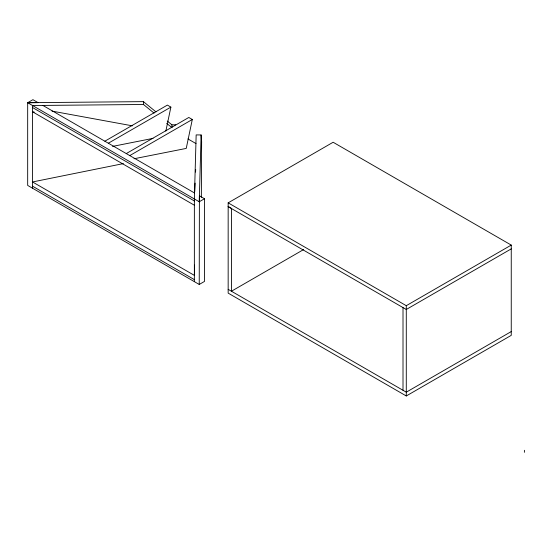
<?xml version="1.0" encoding="UTF-8"?>
<svg xmlns="http://www.w3.org/2000/svg" width="552" height="552" viewBox="0 0 552 552"><rect width="100%" height="100%" fill="white"/><g stroke="black" fill="none" stroke-linecap="round" stroke-linejoin="round"><path stroke-width="0.83" d="M204.488 198.734L204.488 281.43L199.237 284.459L27.676 185.41L27.676 102.713L32.927 99.684L38.005 102.617L27.676 102.713L199.237 201.763L204.488 198.734L199.403 195.801L199.237 284.459M201.342 197.264L201.632 141.547L201.604 142.492L201.107 134.957L196.16 134.909L194.366 198.948L194.366 281.651M194.587 265.091L194.366 275.379L32.547 181.953L123.386 163.606M199.237 201.763L201.107 134.957M194.759 191.62L195.118 183.119M195.58 172.072L195.691 169.519M165.848 131.079L170.885 107.116L167.387 105.094L104.845 141.202M126.27 153.573L188.812 117.466L192.31 119.487L186.238 148.412L133.991 158.769M108.344 143.223L170.885 107.116M129.768 155.595L192.31 119.487M228.162 202.853L333.132 142.25L511.249 245.088L511.249 335.361L406.286 395.963L228.162 293.126L228.162 202.853L406.286 305.691L511.249 245.088M303.655 249.538L231.447 291.228L231.447 208.408L228.162 206.517M511.249 248.876L406.286 309.479L228.162 206.641M511.249 331.573L406.286 392.175L228.162 289.338M112.56 146.397L153.035 138.373M27.676 102.713L143.396 101.63L155.988 111.883M154.084 113.119L143.472 104.487L32.547 105.522L32.547 188.225M167.263 121.054L171.907 124.828L175.708 124.793M52.005 111.111L132.363 125.835M34.238 112.104L32.547 111.794L194.366 205.227M187.935 138.925L196.022 143.596M42.877 105.425L194.539 192.986M32.547 107.543L194.366 200.969M32.547 186.203L194.366 279.629M166.683 123.372L171.989 127.684M171.907 124.828L171.969 126.974M143.396 101.63L143.472 104.487M524.4 450.294L524.4 452.316M406.286 305.691L406.286 395.963M403.008 307.581L403.008 390.278"/></g></svg>
